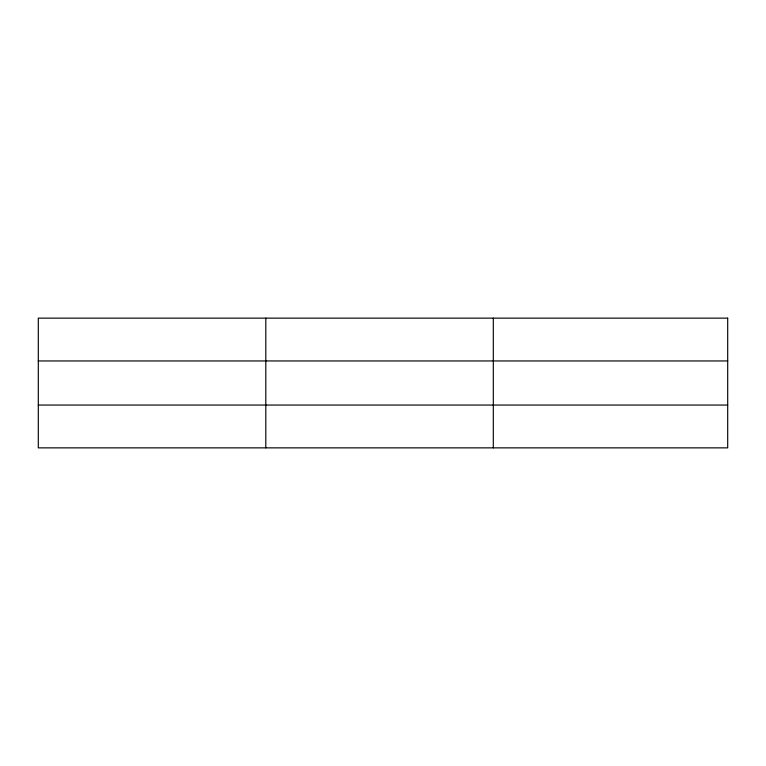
<?xml version="1.0" encoding="UTF-8"?>
<svg xmlns="http://www.w3.org/2000/svg" width="766" height="766" viewBox="0 0 766 766"><rect width="100%" height="100%" fill="white"/><g stroke="black" fill="none" stroke-linecap="round" stroke-linejoin="round"><path stroke-width="1.15" d="M265.802 447.861L265.802 318.139M493.304 447.861L493.304 318.139M38.3 360.949L727.7 360.949M38.3 405.051L727.7 405.051M727.7 318.139L727.7 447.861L38.3 447.861L38.3 318.139L727.7 318.139"/></g></svg>
